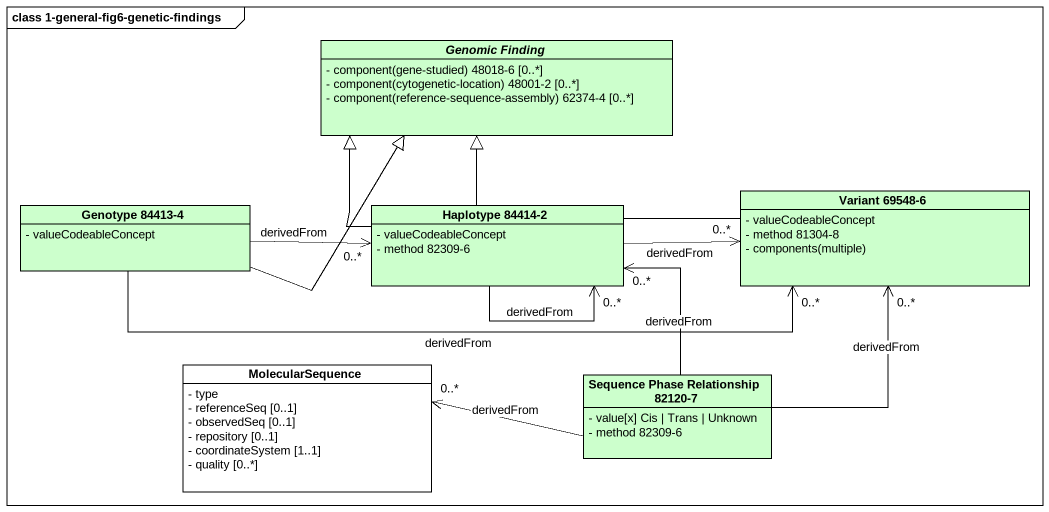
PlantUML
@startuml
mainframe class 1-general-fig6-genetic-findings
hide circle
hide empty members
skinparam classAttributeIconSize 0
abstract class "Genomic Finding" as Genomic_Finding #CCFFCC {
  {field} - component(gene-studied) 48018-6 [0..*]
  {field} - component(cytogenetic-location) 48001-2 [0..*]
  {field} - component(reference-sequence-assembly) 62374-4 [0..*]
}
class "Genotype 84413-4" as Genotype_84413_4 #CCFFCC {
  - valueCodeableConcept
}
class "Haplotype 84414-2" as Haplotype_84414_2 #CCFFCC {
  - valueCodeableConcept
  - method 82309-6
}
class "Variant 69548-6" as Variant_69548_6 #CCFFCC {
  - valueCodeableConcept
  - method 81304-8
  {field} - components(multiple)
}
class MolecularSequence #FFFFFF {
  - type
  - referenceSeq [0..1]
  - observedSeq [0..1]
  - repository [0..1]
  - coordinateSystem [1..1]
  - quality [0..*]
}
class "Sequence Phase Relationship 82120-7" as Sequence_Phase_Relationship #CCFFCC {
  - value[x] Cis | Trans | Unknown
  - method 82309-6
}
Genotype_84413_4 -right-|> Genomic_Finding
Genotype_84413_4 -right-> "0..*" Haplotype_84414_2 : derivedFrom
Genotype_84413_4 -right-> "0..*" Variant_69548_6 : derivedFrom
Haplotype_84414_2 -up-|> Genomic_Finding
Haplotype_84414_2 --> "0..*" Haplotype_84414_2 : derivedFrom
Haplotype_84414_2 -right-> "0..*" Variant_69548_6 : derivedFrom
Variant_69548_6 -left-|> Genomic_Finding
Sequence_Phase_Relationship -up-> "0..*" Haplotype_84414_2 : derivedFrom
Sequence_Phase_Relationship -up-> "0..*" Variant_69548_6 : derivedFrom
Sequence_Phase_Relationship -left-> "0..*" MolecularSequence : derivedFrom
@enduml
